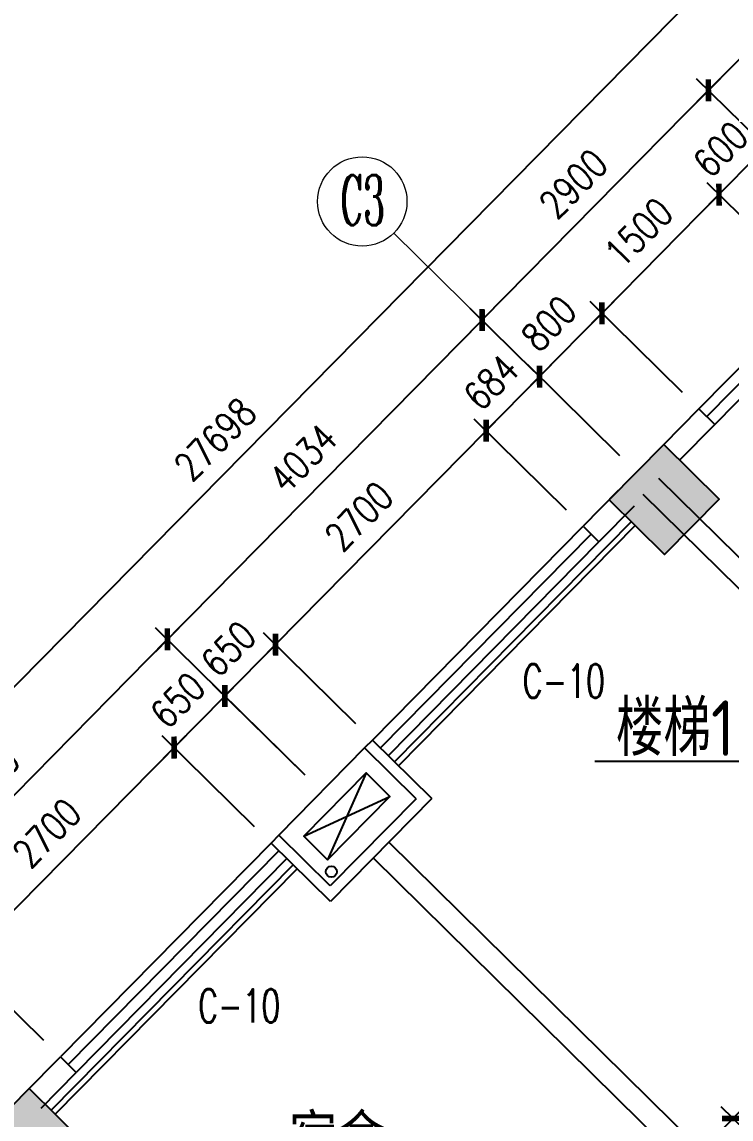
# Model space of a CAD drawing. Extents: x -357449 to -117302, y 127569 to 244935.
# Drawn here: x -330711 to -324332, y 226226 to 236096 of the extents above; entities that cross this region are included whole.
import ezdxf
from ezdxf.enums import TextEntityAlignment as Align

# ---------------------------------------------------------------- set-up
doc = ezdxf.new("R2010")
doc.units = 0
doc.header["$MEASUREMENT"] = 0
doc.layers.get('0').update_dxf_attribs({"linetype": 'CONTINUOUS'})
doc.layers.get('DEFPOINTS').update_dxf_attribs({"linetype": 'CONTINUOUS'})
for name, color, linetype in [('1', 8, 'CONTINUOUS'), ('COLUMN', 4, 'CONTINUOUS'), ('DIM', 7, 'CONTINUOUS'), ('F', 31, 'CONTINUOUS'), ('JAJU', 8, 'CONTINUOUS'), ('WALL', 1, 'CONTINUOUS'), ('WINDOW', 4, 'CONTINUOUS'), ('WINDOWS', 4, 'CONTINUOUS')]:
    doc.layers.add(name, color=color, linetype=linetype)
doc.layers.add('AXIS', color=3, linetype='CONTINUOUS', lineweight=9)
doc.styles.add('CHINA', font='SimSun.ttf', dxfattribs={"width": 0.85, "height": 150})
doc.styles.add('COMPLEX', font='COMPLEX.shx')
doc.styles.add('DIM_FONT', font='SIMPLEX.shx', dxfattribs={"width": 0.8})
doc.styles.add('FS', font='txt.shx', dxfattribs={"width": 0.66, "height": 150, "bigfont": 'fs.shx'})
doc.styles.add('TSS', font='tssdeng.shx', dxfattribs={"width": 0.85, "bigfont": 'tssdchn.shx'})
doc.dimstyles.new('DIMN-200', dxfattribs={"dimtxt": 300, "dimasz": 1, "dimexe": 250, "dimexo": 0, "dimgap": 150, "dimtad": 1, "dimdec": 0, "dimdsep": 46, "dimtxsty": 'DIM_FONT', "dimblk": '_DIMX', "dimcen": 2.5, "dimclrd": 256, "dimclre": 256, "dimclrt": 4, "dimadec": 0, "dimazin": 0, "dimtfac": 1, "dimtdec": 0, "dimtix": 1, "dimtmove": 2, "dimatfit": 3, "dimldrblk": '_DIMX', "dimfxl": 0, "dimtolj": 1, "dimtzin": 0, "dimarcsym": 0})
doc.dimstyles.get("Standard").update_dxf_attribs({"dimtxt": 375, "dimasz": 1, "dimexe": 150, "dimexo": 0, "dimgap": 200, "dimtad": 1, "dimdec": 0, "dimzin": 0, "dimdsep": 46, "dimtxsty": 'DIM_FONT', "dimblk1": '_DIMX', "dimblk2": '_DIMX', "dimsah": 1, "dimcen": 200, "dimclrd": 256, "dimclre": 256, "dimclrt": 4, "dimadec": 0, "dimazin": 0, "dimtfac": 1, "dimtdec": 0, "dimtix": 1, "dimtmove": 2, "dimatfit": 3, "dimldrblk": '_DIMX', "dimfxl": 0, "dimtolj": 1, "dimtzin": 0, "dimarcsym": 0})

# ---------------------------------------------------------------- blocks, each defined once
blk = doc.blocks.new('_DIMX')
blk.add_line((-150, 0), (150, 0))
at = {"const_width": 50}
blk.add_lwpolyline([(-70, -70), (70, 70)], dxfattribs=at)
blk = doc.blocks.new('*D30')
at = {"linetype": 'ByBlock'}
for p, q in [((-307663.4, 240707.6), (-309496.6, 242514.1)), ((-309390.5, 242408.1), (-328829.8, 222680.8)), ((-327104.2, 220978.9), (-328937.4, 222785.3))]:
    blk.add_line(p, q, dxfattribs=at)
at = {"layer": 'DEFPOINTS', "color": 0, "linetype": 'ByBlock'}
for p in [(-307663.4, 240707.6), (-328830.5, 222680), (-327104.2, 220978.9)]:
    blk.add_point(p, dxfattribs=at)
at = {"linetype": 'ByBlock'}
for p, rotation in [((-309389.8, 242408.8), 45.42128490415822), ((-328830.5, 222680), 225.4212849041582)]:
    blk.add_blockref('_DIMX', p, dxfattribs=dict(at, rotation=rotation))
at = {"color": 4, "linetype": 'ByBlock', "insert": (-319306, 232737.4), "char_height": 250, "attachment_point": 5, "rotation": 45.42128, "style": 'DIM_FONT'}
blk.add_mtext('\\A1;27698', dxfattribs=at)
blk = doc.blocks.new('*D72')
at = {"linetype": 'ByBlock'}
for p, q in [((-318496.2, 229714.3), (-319326.3, 230532.2)), ((-319675.7, 229964), (-319219.4, 230426.9)), ((-319218.7, 230427.7), (-319218, 230428.4)), ((-318952.5, 229251.3), (-319782.5, 230069.2)), ((-319676.4, 229963.2), (-319677.1, 229962.5))]:
    blk.add_line(p, q, dxfattribs=at)
at = {"layer": 'DEFPOINTS', "color": 0, "linetype": 'ByBlock'}
for p in [(-319219.4, 230426.9), (-318496.2, 229714.3), (-318952.5, 229251.3)]:
    blk.add_point(p, dxfattribs=at)
at = {"linetype": 'ByBlock'}
for p, rotation in [((-319219.4, 230426.9), 225.4212849041639), ((-319675.7, 229964), 45.4212849041639)]:
    blk.add_blockref('_DIMX', p, dxfattribs=dict(at, rotation=rotation))
at = {"color": 4, "linetype": 'ByBlock', "insert": (-319643.4, 230388.5), "char_height": 250, "attachment_point": 5, "rotation": 45.42128, "style": 'DIM_FONT'}
blk.add_mtext('\\A1;650', dxfattribs=at)
blk = doc.blocks.new('*D73')
at = {"linetype": 'ByBlock'}
for p, q in [((-318040, 230177.3), (-318870, 230995.2)), ((-318763.2, 230889.9), (-319219.4, 230426.9)), ((-318762.5, 230890.6), (-318761.8, 230891.4)), ((-318496.2, 229714.3), (-319326.3, 230532.2)), ((-319220.1, 230426.2), (-319220.8, 230425.5))]:
    blk.add_line(p, q, dxfattribs=at)
at = {"layer": 'DEFPOINTS', "color": 0, "linetype": 'ByBlock'}
for p in [(-319219.4, 230426.9), (-318040, 230177.3), (-318496.2, 229714.3)]:
    blk.add_point(p, dxfattribs=at)
at = {"linetype": 'ByBlock'}
for p, rotation in [((-318763.2, 230889.9), 225.421284904173), ((-319219.4, 230426.9), 45.42128490417295)]:
    blk.add_blockref('_DIMX', p, dxfattribs=dict(at, rotation=rotation))
at = {"color": 4, "linetype": 'ByBlock', "insert": (-319187.2, 230851.5), "char_height": 250, "attachment_point": 5, "rotation": 45.42128, "style": 'DIM_FONT'}
blk.add_mtext('\\A1;650', dxfattribs=at)
blk = doc.blocks.new('*D632')
at = {"linetype": 'ByBlock'}
for p, q in [((-316436, 233347.4), (-317011.5, 233914.5)), ((-316905.4, 233808.5), (-319735.3, 230936.7)), ((-319267.3, 230474.1), (-319842.8, 231041.3))]:
    blk.add_line(p, q, dxfattribs=at)
at = {"layer": 'DEFPOINTS', "color": 0, "linetype": 'ByBlock'}
for p in [(-316436, 233347.4), (-319736, 230936), (-319267.3, 230474.1)]:
    blk.add_point(p, dxfattribs=at)
at = {"linetype": 'ByBlock'}
for p, rotation in [((-316904.7, 233809.2), 45.4212849041643), ((-319736, 230936), 225.4212849041643)]:
    blk.add_blockref('_DIMX', p, dxfattribs=dict(at, rotation=rotation))
at = {"color": 4, "linetype": 'ByBlock', "insert": (-318516.2, 232565.6), "char_height": 250, "attachment_point": 5, "rotation": 45.42128, "style": 'DIM_FONT'}
blk.add_mtext('\\A1;4034', dxfattribs=at)
blk = doc.blocks.new('*D70')
at = {"linetype": 'ByBlock'}
for p, q in [((-320847.6, 227328.2), (-321677.6, 228146.1)), ((-321570.8, 228040.8), (-322097.2, 227506.6)), ((-321570, 228041.5), (-321569.3, 228042.2)), ((-321374, 226793.9), (-322204, 227611.8)), ((-322097.9, 227505.9), (-322098.6, 227505.1))]:
    blk.add_line(p, q, dxfattribs=at)
at = {"layer": 'DEFPOINTS', "color": 0, "linetype": 'ByBlock'}
for p in [(-322097.2, 227506.6), (-320847.6, 227328.2), (-321374, 226793.9)]:
    blk.add_point(p, dxfattribs=at)
at = {"linetype": 'ByBlock'}
for p, rotation in [((-321570.8, 228040.8), 225.4212849041642), ((-322097.2, 227506.6), 45.42128490416423)]:
    blk.add_blockref('_DIMX', p, dxfattribs=dict(at, rotation=rotation))
at = {"color": 4, "linetype": 'ByBlock', "insert": (-322029.8, 227966.7), "char_height": 250, "attachment_point": 5, "rotation": 45.42128, "style": 'DIM_FONT'}
blk.add_mtext('\\A1;750', dxfattribs=at)
blk = doc.blocks.new('*D71')
at = {"linetype": 'ByBlock'}
for p, q in [((-318952.5, 229251.3), (-319782.5, 230069.2)), ((-319676.4, 229963.2), (-321570, 228041.5)), ((-320847.6, 227328.2), (-321677.6, 228146.1))]:
    blk.add_line(p, q, dxfattribs=at)
at = {"layer": 'DEFPOINTS', "color": 0, "linetype": 'ByBlock'}
for p in [(-318952.5, 229251.3), (-321570.8, 228040.8), (-320847.6, 227328.2)]:
    blk.add_point(p, dxfattribs=at)
at = {"linetype": 'ByBlock'}
for p, rotation in [((-319675.7, 229964), 45.4212849041695), ((-321570.8, 228040.8), 225.4212849041695)]:
    blk.add_blockref('_DIMX', p, dxfattribs=dict(at, rotation=rotation))
at = {"color": 4, "linetype": 'ByBlock', "insert": (-320819.1, 229195.4), "char_height": 250, "attachment_point": 5, "rotation": 45.42128, "style": 'DIM_FONT'}
blk.add_mtext('\\A1;2700', dxfattribs=at)
blk = doc.blocks.new('*D68')
at = {"linetype": 'ByBlock'}
for p, q in [((-315665, 232587.6), (-316495, 233405.5)), ((-316388.1, 233300.2), (-316868.1, 232813.1)), ((-316387.4, 233300.9), (-316386.7, 233301.6)), ((-316144.9, 232100.5), (-316974.9, 232918.4)), ((-316868.8, 232812.4), (-316869.5, 232811.7))]:
    blk.add_line(p, q, dxfattribs=at)
at = {"layer": 'DEFPOINTS', "color": 0, "linetype": 'ByBlock'}
for p in [(-316868.1, 232813.1), (-315665, 232587.6), (-316144.9, 232100.5)]:
    blk.add_point(p, dxfattribs=at)
at = {"linetype": 'ByBlock'}
for p, rotation in [((-316388.1, 233300.2), 225.4212849042555), ((-316868.1, 232813.1), 45.42128490425545)]:
    blk.add_blockref('_DIMX', p, dxfattribs=dict(at, rotation=rotation))
at = {"color": 4, "linetype": 'ByBlock', "insert": (-316824, 233249.7), "char_height": 250, "attachment_point": 5, "rotation": 45.42128, "style": 'DIM_FONT'}
blk.add_mtext('\\A1;684', dxfattribs=at)
blk = doc.blocks.new('*D74')
at = {"linetype": 'ByBlock'}
for p, q in [((-314050.6, 234225.8), (-314880.6, 235043.7)), ((-315825.9, 233870.7), (-314774.5, 234937.7)), ((-315103.4, 233157.4), (-315933.5, 233975.3))]:
    blk.add_line(p, q, dxfattribs=at)
at = {"layer": 'DEFPOINTS', "color": 0, "linetype": 'ByBlock'}
for p in [(-314773.8, 234938.4), (-314050.6, 234225.8), (-315103.4, 233157.4)]:
    blk.add_point(p, dxfattribs=at)
at = {"linetype": 'ByBlock'}
for p, rotation in [((-314773.8, 234938.4), 45.4212849041682), ((-315826.6, 233870), 225.4212849041682)]:
    blk.add_blockref('_DIMX', p, dxfattribs=dict(at, rotation=rotation))
at = {"color": 4, "linetype": 'ByBlock', "insert": (-315496.1, 234597.2), "char_height": 250, "attachment_point": 5, "rotation": 45.42128, "style": 'DIM_FONT'}
blk.add_mtext('\\A1;1500', dxfattribs=at)
blk = doc.blocks.new('*D69')
at = {"linetype": 'ByBlock'}
for p, q in [((-315103.4, 233157.4), (-315933.5, 233975.3)), ((-315826.6, 233870), (-316388.1, 233300.2)), ((-315825.9, 233870.7), (-315825.2, 233871.4)), ((-315665, 232587.6), (-316495, 233405.5)), ((-316388.8, 233299.5), (-316389.5, 233298.8))]:
    blk.add_line(p, q, dxfattribs=at)
at = {"layer": 'DEFPOINTS', "color": 0, "linetype": 'ByBlock'}
for p in [(-316388.1, 233300.2), (-315103.4, 233157.4), (-315665, 232587.6)]:
    blk.add_point(p, dxfattribs=at)
at = {"linetype": 'ByBlock'}
for p, rotation in [((-315826.6, 233870), 225.4212849041724), ((-316388.1, 233300.2), 45.42128490417245)]:
    blk.add_blockref('_DIMX', p, dxfattribs=dict(at, rotation=rotation))
at = {"color": 4, "linetype": 'ByBlock', "insert": (-316303.3, 233778.1), "char_height": 250, "attachment_point": 5, "rotation": 45.42128, "style": 'DIM_FONT'}
blk.add_mtext('\\A1;800', dxfattribs=at)
blk = doc.blocks.new('*D67')
at = {"linetype": 'ByBlock'}
for p, q in [((-316144.9, 232100.5), (-316974.9, 232918.4)), ((-318762.5, 230890.6), (-316868.8, 232812.4)), ((-318040, 230177.3), (-318870, 230995.2))]:
    blk.add_line(p, q, dxfattribs=at)
at = {"layer": 'DEFPOINTS', "color": 0, "linetype": 'ByBlock'}
for p in [(-316868.1, 232813.1), (-316144.9, 232100.5), (-318040, 230177.3)]:
    blk.add_point(p, dxfattribs=at)
at = {"linetype": 'ByBlock'}
for p, rotation in [((-316868.1, 232813.1), 45.42128490414415), ((-318763.2, 230889.9), 225.4212849041441)]:
    blk.add_blockref('_DIMX', p, dxfattribs=dict(at, rotation=rotation))
at = {"color": 4, "linetype": 'ByBlock', "insert": (-318011.5, 232044.5), "char_height": 250, "attachment_point": 5, "rotation": 45.42128, "style": 'DIM_FONT'}
blk.add_mtext('\\A1;2700', dxfattribs=at)
blk = doc.blocks.new('*D77')
at = {"linetype": 'ByBlock'}
for p, q in [((-313629.5, 234653.2), (-314459.5, 235471.1)), ((-314773.8, 234938.4), (-314352.7, 235365.8)), ((-314352, 235366.5), (-314351.2, 235367.2)), ((-314050.6, 234225.8), (-314880.6, 235043.7)), ((-314774.5, 234937.7), (-314775.2, 234937))]:
    blk.add_line(p, q, dxfattribs=at)
at = {"layer": 'DEFPOINTS', "color": 0, "linetype": 'ByBlock'}
for p in [(-314352.7, 235365.8), (-313629.5, 234653.2), (-314050.6, 234225.8)]:
    blk.add_point(p, dxfattribs=at)
at = {"linetype": 'ByBlock'}
for p, rotation in [((-314352.7, 235365.8), 225.421284904168), ((-314773.8, 234938.4), 45.42128490416798)]:
    blk.add_blockref('_DIMX', p, dxfattribs=dict(at, rotation=rotation))
at = {"color": 4, "linetype": 'ByBlock', "insert": (-314759.1, 235345.1), "char_height": 250, "attachment_point": 5, "rotation": 45.42128, "style": 'DIM_FONT'}
blk.add_mtext('\\A1;600', dxfattribs=at)
blk = doc.blocks.new('*D730')
at = {"linetype": 'ByBlock'}
for p, q in [((-314400.5, 235413), (-314976.1, 235980.1)), ((-314869.9, 235874.1), (-316904, 233809.9)), ((-316436, 233347.4), (-317011.5, 233914.5))]:
    blk.add_line(p, q, dxfattribs=at)
at = {"layer": 'DEFPOINTS', "color": 0, "linetype": 'ByBlock'}
for p in [(-314400.5, 235413), (-316904.7, 233809.2), (-316436, 233347.4)]:
    blk.add_point(p, dxfattribs=at)
at = {"linetype": 'ByBlock'}
for p, rotation in [((-314869.2, 235874.8), 45.42128490417358), ((-316904.7, 233809.2), 225.4212849041736)]:
    blk.add_blockref('_DIMX', p, dxfattribs=dict(at, rotation=rotation))
at = {"color": 4, "linetype": 'ByBlock', "insert": (-316082.8, 235035), "char_height": 250, "attachment_point": 5, "rotation": 45.42128, "style": 'DIM_FONT'}
blk.add_mtext('\\A1;2900', dxfattribs=at)
blk = doc.blocks.new('*D538')
at = {"linetype": 'ByBlock'}
for p, q in [((-326142, 225944.9), (-325753.5, 226339.1)), ((-325858.1, 226231.6), (-324007.5, 224408.1)), ((-324290, 224120), (-323901.5, 224514.2))]:
    blk.add_line(p, q, dxfattribs=at)
at = {"layer": 'DEFPOINTS', "color": 0, "linetype": 'ByBlock'}
for p in [(-326142, 225944.9), (-324006.8, 224407.4), (-324290, 224120)]:
    blk.add_point(p, dxfattribs=at)
at = {"linetype": 'ByBlock'}
for p, rotation in [((-325858.8, 226232.3), 135.4212849045036), ((-324006.8, 224407.4), 315.4212849045035)]:
    blk.add_blockref('_DIMX', p, dxfattribs=dict(at, rotation=rotation))
at = {"color": 4, "linetype": 'ByBlock', "insert": (-324739.8, 225515.7), "char_height": 250, "attachment_point": 5, "rotation": 315.42128, "style": 'DIM_FONT'}
blk.add_mtext('\\A1;2600', dxfattribs=at)
blk = doc.blocks.new('*D631')
at = {"linetype": 'ByBlock'}
for p, q in [((-318496.2, 229714.3), (-319842.8, 231041.3)), ((-322613, 228016.3), (-319736.7, 230935.3)), ((-321374, 226793.9), (-322720.6, 228120.9))]:
    blk.add_line(p, q, dxfattribs=at)
at = {"layer": 'DEFPOINTS', "color": 0, "linetype": 'ByBlock'}
for p in [(-319736, 230936), (-318496.2, 229714.3), (-321374, 226793.9)]:
    blk.add_point(p, dxfattribs=at)
at = {"linetype": 'ByBlock'}
for p, rotation in [((-319736, 230936), 45.42128490416533), ((-322613.7, 228015.6), 225.4212849041654)]:
    blk.add_blockref('_DIMX', p, dxfattribs=dict(at, rotation=rotation))
at = {"color": 4, "linetype": 'ByBlock', "insert": (-321370.7, 229668.8), "char_height": 250, "attachment_point": 5, "rotation": 45.42128, "style": 'DIM_FONT'}
blk.add_mtext('\\A1;4100', dxfattribs=at)
blk = doc.blocks.new('*D729')
at = {"linetype": 'ByBlock'}
for p, q in [((-312085.3, 236220.2), (-313431.9, 237547.2)), ((-313325.8, 237441.2), (-314868.5, 235875.6)), ((-313629.5, 234653.2), (-314976.1, 235980.1))]:
    blk.add_line(p, q, dxfattribs=at)
at = {"layer": 'DEFPOINTS', "color": 0, "linetype": 'ByBlock'}
for p in [(-312085.3, 236220.2), (-314869.2, 235874.8), (-313629.5, 234653.2)]:
    blk.add_point(p, dxfattribs=at)
at = {"linetype": 'ByBlock'}
for p, rotation in [((-313325.1, 237441.9), 45.4212849041695), ((-314869.2, 235874.8), 225.4212849041694)]:
    blk.add_blockref('_DIMX', p, dxfattribs=dict(at, rotation=rotation))
at = {"color": 4, "linetype": 'ByBlock', "insert": (-314293, 236851.4), "char_height": 250, "attachment_point": 5, "rotation": 45.42128, "style": 'DIM_FONT'}
blk.add_mtext('\\A1;2200', dxfattribs=at)

msp = doc.modelspace()

# ---------------------------------------------------------------- hatches: boundary and pattern name
at = {"layer": 'COLUMN'}
h = msp.add_hatch(color=256, dxfattribs=at)
h.paths.add_polyline_path([(-324937.28, 232295.05), (-325182.94, 232045.75), (-324933.64, 231800.09), (-324687.98, 232049.39)])
h.paths.add_polyline_path([(-325182.94, 232045.75), (-325428.61, 231796.45), (-325179.3, 231550.79), (-324933.64, 231800.09)])
h.paths.add_polyline_path([(-324687.98, 232049.39), (-324933.64, 231800.09), (-324684.34, 231554.43), (-324438.68, 231803.73)])
h.paths.add_polyline_path([(-324930, 231305.13), (-324684.34, 231554.43), (-324933.64, 231800.09), (-325179.3, 231550.79)])
h = msp.add_hatch(color=256, dxfattribs=at)
h.paths.add_polyline_path([(-330646.32, 226501.44), (-330891.98, 226252.14), (-330642.68, 226006.47), (-330397.02, 226255.78)])
h.paths.add_polyline_path([(-330891.98, 226252.14), (-331137.64, 226002.84), (-330888.34, 225757.17), (-330642.68, 226006.47)])
h.paths.add_polyline_path([(-330397.02, 226255.78), (-330642.68, 226006.47), (-330393.38, 225760.81), (-330147.72, 226010.11)])
h.paths.add_polyline_path([(-330393.38, 225760.81), (-330642.68, 226006.47), (-330888.34, 225757.17), (-330639.04, 225511.51)])

# ---------------------------------------------------------------- linework, layer by layer
at = {"layer": '1'}
for p, q in [((-327613.89, 229339.58), (-327961.72, 228559.19)), ((-328175.4, 228769.75), (-327400.21, 229129.01))]:
    msp.add_line(p, q, dxfattribs=at)
msp.add_lwpolyline([(-327961.72, 228559.19), (-327400.21, 229129.01), (-327613.89, 229339.58), (-328175.4, 228769.75)], close=True, dxfattribs=at)
at = {"layer": 'AXIS'}
msp.add_line((-326102.64, 232952.02), (-327365.31, 234196.26), dxfattribs=at)
msp.add_circle((-327649.57, 234480.51), 402, dxfattribs=at)
at = {"layer": 'COLUMN'}
for p, q in [((-324621.43, 232615.58), (-323568.6, 233684.01)), ((-324550.2, 232545.39), (-323497.37, 233613.82)), ((-324478.98, 232475.2), (-323426.14, 233543.63)), ((-325556.65, 229446.4), (-323932.98, 229446.4)), ((-328470.47, 228709.53), (-330365.57, 226786.35)), ((-328399.24, 228639.34), (-330294.34, 226716.16)), ((-328328.01, 228569.15), (-330223.11, 226645.97))]:
    msp.add_line(p, q, dxfattribs=at)
for points in [[(-325428.61, 231796.45), (-324937.28, 232295.05), (-324438.68, 231803.73), (-324930, 231305.13)], [(-331137.64, 226002.84), (-330646.32, 226501.44), (-330147.72, 226010.11), (-330639.04, 225511.51)]]:
    msp.add_lwpolyline(points, close=True, dxfattribs=at)
at = {"layer": 'DIM'}
msp.add_circle((-327927.61, 228451.78), 50, dxfattribs=at)
at = {"layer": 'JAJU', "color": 8}
for p, q in [((-325229.16, 231599.92), (-327358.57, 229438.97)), ((-325193.55, 231564.83), (-327322.96, 229403.88)), ((-330446.88, 226304.91), (-328271.03, 228513)), ((-330411.27, 226269.81), (-328235.41, 228477.9))]:
    msp.add_line(p, q, dxfattribs=at)
at = {"layer": 'WALL'}
for p, q in [((-324937.28, 232295.05), (-324621.43, 232615.58)), ((-324621.43, 232615.58), (-324478.98, 232475.2)), ((-324794.83, 232154.67), (-324478.98, 232475.2)), ((-324984.73, 231990.83), (-317420.06, 224536.58)), ((-325347.06, 231879.2), (-325662.91, 231558.67)), ((-325125.38, 231848.64), (-316634.46, 223481.67)), ((-325204.61, 231738.82), (-325520.46, 231418.3)), ((-325662.91, 231558.67), (-325520.46, 231418.3)), ((-327558.01, 229635.5), (-327628.2, 229564.27)), ((-327165.21, 229108.04), (-327628.2, 229564.27)), ((-327023.8, 229109.08), (-327558.01, 229635.5)), ((-327165.21, 229108.04), (-327937.29, 228324.53)), ((-327023.8, 229109.08), (-327936.25, 228183.11)), ((-328400.28, 228780.75), (-328470.47, 228709.53)), ((-327937.29, 228324.53), (-328400.28, 228780.75)), ((-327936.25, 228183.11), (-328470.47, 228709.53)), ((-327409.83, 228717.32), (-322744.36, 224119.95)), ((-327550.21, 228574.87), (-324736.68, 225802.41)), ((-330681.42, 226465.82), (-330365.57, 226786.35)), ((-330365.57, 226786.35), (-330223.11, 226645.97)), ((-330538.96, 226325.44), (-330223.11, 226645.97))]:
    msp.add_line(p, q, dxfattribs=at)
at = {"layer": 'WINDOWS'}
for p, q in [((-324438.68, 231803.73), (-324937.28, 232295.05)), ((-324438.68, 231803.73), (-324937.28, 232295.05)), ((-327558.01, 229635.5), (-325662.91, 231558.67)), ((-327486.78, 229565.31), (-325591.68, 231488.48)), ((-327415.55, 229495.12), (-325520.46, 231418.3)), ((-327628.2, 229564.27), (-328400.28, 228780.75))]:
    msp.add_line(p, q, dxfattribs=at)

# ---------------------------------------------------------------- texts
at = {"layer": 'AXIS', "style": 'COMPLEX', "width": 0.535714}
msp.add_attdef('C3', text='2', height=450.24, dxfattribs=at).set_placement((-327847.18, 234267.39), (-327445.18, 234267.39), align=Align.FIT)
at = {"layer": 'COLUMN', "style": 'TSS', "width": 0.9}
msp.add_text('楼梯1', height=500, dxfattribs=at).set_placement((-325367.92, 229492.47))
at = {"layer": 'DIM', "style": 'CHINA', "width": 0.8}
msp.add_text('宿舍', height=400, dxfattribs=at).set_placement((-328312.25, 225859.45))
at = {"layer": 'F', "style": 'FS', "width": 0.66}
for p in [(-326205.67, 230016.97), (-329125.14, 227094.79)]:
    msp.add_text('C-10', height=300, dxfattribs=at).set_placement(p)

# ---------------------------------------------------------------- dimensions: what is measured, and where the dimension line sits
at = {"layer": 'AXIS'}
for p1, p2, distance, picture, middle in [((-317330.06, 240312.3), (-336770.8, 220583.56), -2423.69, '*D30', (-328972.67, 232342.11)), ((-324067.16, 235017.65), (-326102.64, 232952.02), -658.02, '*D730', (-325749.48, 234639.72)), ((-323717.25, 233830.49), (-323296.12, 234257.86), 1015.29, '*D77', (-324425.74, 234949.81)), ((-324770.08, 232762.06), (-323717.25, 233830.49), 1015.29, '*D74', (-325162.72, 234201.91)), ((-324770.08, 232762.06), (-325331.59, 232192.23), -1015.29, '*D69', (-325969.89, 233382.78)), ((-326102.64, 232952.02), (-328933.93, 230078.78), -658.02, '*D632', (-328182.87, 232170.28)), ((-325331.59, 232192.23), (-325811.56, 231705.15), -1015.29, '*D68', (-326490.63, 232854.33)), ((-327706.66, 229781.98), (-325811.56, 231705.15), 1015.29, '*D67', (-327678.17, 231649.2)), ((-327706.66, 229781.98), (-328162.89, 229318.99), -1015.29, '*D73', (-328853.83, 230456.12)), ((-328619.12, 228856), (-328162.89, 229318.99), 1015.29, '*D72', (-329310.06, 229993.14)), ((-328619.12, 228856), (-330514.21, 226932.83), -1015.29, '*D71', (-330485.72, 228800.06)), ((-330514.21, 226932.83), (-331040.63, 226398.62), -1015.29, '*D70', (-331696.48, 227571.36))]:
    dim = msp.add_aligned_dim(p1=p1, p2=p2, distance=distance, dimstyle='DIMN-200', override={"dimtxt": 250, "dimexe": 150, "dimzin": 0, "dimblk1": '_DIMX', "dimblk2": '_DIMX', "dimsah": 1, "dimcen": 200}, dxfattribs=at)
    dim.commit()
    dim.dimension.update_dxf_attribs({"geometry": picture, "text_midpoint": middle, "insert": (-9666.64, -395.33)})
at = {"layer": 'WINDOW'}
for p1, p2, distance, picture, middle, set_off in [((-321751.96, 235824.89), (-323296.12, 234257.86), -1740.52, '*D729', (-323959.67, 236456.05), (-9666.64, -395.33)), ((-331040.63, 226398.62), (-328162.89, 229318.99), 1740.52, '*D631', (-331037.39, 229273.47), (-9666.64, -395.33)), ((-324596.3, 225944.86), (-322744.36, 224119.95), 403.48, '*D538', (-323194.11, 225515.68), (1545.67, 0))]:
    dim = msp.add_aligned_dim(p1=p1, p2=p2, distance=distance, dimstyle='Standard', override={"dimtxt": 250, "dimgap": 150, "dimblk": '_DIMX'}, dxfattribs=at)
    dim.commit()
    dim.dimension.update_dxf_attribs({"geometry": picture, "text_midpoint": middle, "insert": set_off})

doc.saveas('drawing.dxf')
